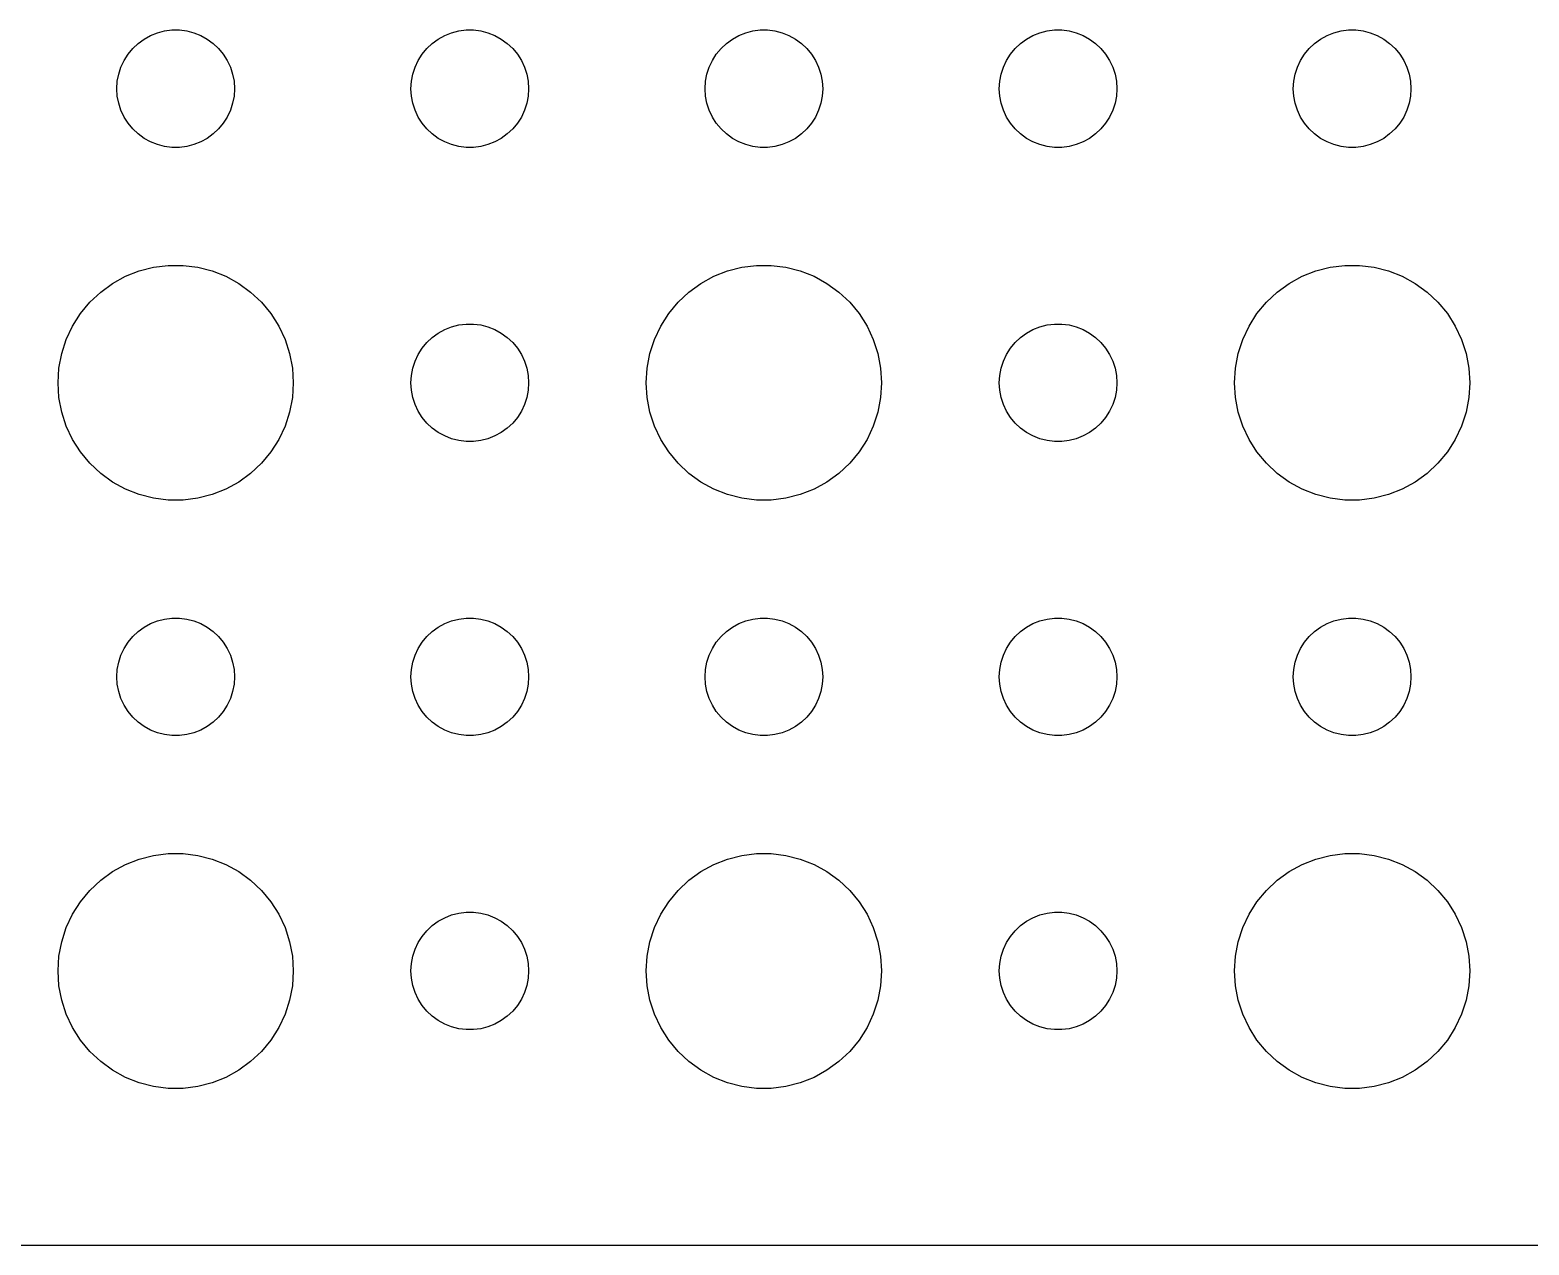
# Model space of a CAD drawing. Header units: metres. Extents: x -74 to 74, y -67 to 67.
# Drawn here: x -41.22 to -2.99, y -66.99 to -36 of the extents above; entities that cross this region are included whole.
import ezdxf

# ---------------------------------------------------------------- set-up
doc = ezdxf.new("R2010")
doc.units = ezdxf.units.M

msp = doc.modelspace()

# ---------------------------------------------------------------- linework, layer by layer
for p, q in [((-38.4561, -36.3442), (-38.3037, -36.2335)), ((-38.3037, -36.2335), (-38.1387, -36.1428)), ((-38.1387, -36.1428), (-37.9635, -36.0734)), ((-37.9635, -36.0734), (-37.7811, -36.0266)), ((-37.7811, -36.0266), (-37.5942, -36.003)), ((-37.5942, -36.003), (-37.4058, -36.003)), ((-37.4058, -36.003), (-37.2189, -36.0266)), ((-37.2189, -36.0266), (-37.0365, -36.0734)), ((-37.0365, -36.0734), (-36.8613, -36.1428)), ((-36.8613, -36.1428), (-36.6963, -36.2335)), ((-36.6963, -36.2335), (-36.5439, -36.3442)), ((-30.9561, -36.3442), (-30.8037, -36.2335)), ((-30.8037, -36.2335), (-30.6387, -36.1428)), ((-30.6387, -36.1428), (-30.4635, -36.0734)), ((-30.4635, -36.0734), (-30.2811, -36.0266)), ((-30.2811, -36.0266), (-30.0942, -36.003)), ((-30.0942, -36.003), (-29.9058, -36.003)), ((-29.9058, -36.003), (-29.7189, -36.0266)), ((-29.7189, -36.0266), (-29.5365, -36.0734)), ((-29.5365, -36.0734), (-29.3613, -36.1428)), ((-29.3613, -36.1428), (-29.1963, -36.2335)), ((-29.1963, -36.2335), (-29.0439, -36.3442)), ((-23.4561, -36.3442), (-23.3037, -36.2335)), ((-23.3037, -36.2335), (-23.1387, -36.1428)), ((-23.1387, -36.1428), (-22.9635, -36.0734)), ((-22.9635, -36.0734), (-22.7811, -36.0266)), ((-22.7811, -36.0266), (-22.5942, -36.003)), ((-22.5942, -36.003), (-22.4058, -36.003)), ((-22.4058, -36.003), (-22.2189, -36.0266)), ((-22.2189, -36.0266), (-22.0365, -36.0734)), ((-22.0365, -36.0734), (-21.8613, -36.1428)), ((-21.8613, -36.1428), (-21.6963, -36.2335)), ((-21.6963, -36.2335), (-21.5439, -36.3442)), ((-15.9561, -36.3442), (-15.8037, -36.2335)), ((-15.8037, -36.2335), (-15.6387, -36.1428)), ((-15.6387, -36.1428), (-15.4635, -36.0734)), ((-15.4635, -36.0734), (-15.2811, -36.0266)), ((-15.2811, -36.0266), (-15.0942, -36.003)), ((-15.0942, -36.003), (-14.9058, -36.003)), ((-14.9058, -36.003), (-14.7189, -36.0266)), ((-14.7189, -36.0266), (-14.5365, -36.0734)), ((-14.5365, -36.0734), (-14.3613, -36.1428)), ((-14.3613, -36.1428), (-14.1963, -36.2335)), ((-14.1963, -36.2335), (-14.0439, -36.3442)), ((-8.45613, -36.3442), (-8.30373, -36.2335)), ((-8.30373, -36.2335), (-8.13866, -36.1428)), ((-8.13866, -36.1428), (-7.96352, -36.0734)), ((-7.96352, -36.0734), (-7.78107, -36.0266)), ((-7.78107, -36.0266), (-7.59418, -36.003)), ((-7.59418, -36.003), (-7.40581, -36.003)), ((-7.40581, -36.003), (-7.21892, -36.0266)), ((-7.21892, -36.0266), (-7.03647, -36.0734)), ((-7.03647, -36.0734), (-6.86133, -36.1428)), ((-6.86133, -36.1428), (-6.69626, -36.2335)), ((-6.69626, -36.2335), (-6.54385, -36.3442)), ((-38.8145, -36.7774), (-38.7135, -36.6183)), ((-38.7135, -36.6183), (-38.5934, -36.4732)), ((-38.5934, -36.4732), (-38.4561, -36.3442)), ((-36.5439, -36.3442), (-36.4065, -36.4732)), ((-36.4065, -36.4732), (-36.2865, -36.6183)), ((-36.2865, -36.6183), (-36.1855, -36.7774)), ((-31.3145, -36.7774), (-31.2135, -36.6183)), ((-31.2135, -36.6183), (-31.0934, -36.4732)), ((-31.0934, -36.4732), (-30.9561, -36.3442)), ((-29.0439, -36.3442), (-28.9065, -36.4732)), ((-28.9065, -36.4732), (-28.7865, -36.6183)), ((-28.7865, -36.6183), (-28.6855, -36.7774)), ((-23.8145, -36.7774), (-23.7135, -36.6183)), ((-23.7135, -36.6183), (-23.5934, -36.4732)), ((-23.5934, -36.4732), (-23.4561, -36.3442)), ((-21.5439, -36.3442), (-21.4065, -36.4732)), ((-21.4065, -36.4732), (-21.2865, -36.6183)), ((-21.2865, -36.6183), (-21.1855, -36.7774)), ((-16.3145, -36.7774), (-16.2135, -36.6183)), ((-16.2135, -36.6183), (-16.0934, -36.4732)), ((-16.0934, -36.4732), (-15.9561, -36.3442)), ((-14.0439, -36.3442), (-13.9065, -36.4732)), ((-13.9065, -36.4732), (-13.7865, -36.6183)), ((-13.7865, -36.6183), (-13.6855, -36.7774)), ((-8.81445, -36.7774), (-8.71352, -36.6183)), ((-8.71352, -36.6183), (-8.59344, -36.4732)), ((-8.59344, -36.4732), (-8.45613, -36.3442)), ((-6.54385, -36.3442), (-6.40654, -36.4732)), ((-6.40654, -36.4732), (-6.28647, -36.6183)), ((-6.28647, -36.6183), (-6.18553, -36.7774)), ((-38.9529, -37.127), (-38.8947, -36.9478)), ((-38.8947, -36.9478), (-38.8145, -36.7774)), ((-36.1855, -36.7774), (-36.1053, -36.9478)), ((-36.1053, -36.9478), (-36.0471, -37.127)), ((-31.4529, -37.127), (-31.3947, -36.9478)), ((-31.3947, -36.9478), (-31.3145, -36.7774)), ((-28.6855, -36.7774), (-28.6053, -36.9478)), ((-28.6053, -36.9478), (-28.5471, -37.127)), ((-23.9529, -37.127), (-23.8947, -36.9478)), ((-23.8947, -36.9478), (-23.8145, -36.7774)), ((-21.1855, -36.7774), (-21.1053, -36.9478)), ((-21.1053, -36.9478), (-21.0471, -37.127)), ((-16.4529, -37.127), (-16.3947, -36.9478)), ((-16.3947, -36.9478), (-16.3145, -36.7774)), ((-13.6855, -36.7774), (-13.6053, -36.9478)), ((-13.6053, -36.9478), (-13.5471, -37.127)), ((-8.95287, -37.127), (-8.89465, -36.9478)), ((-8.89465, -36.9478), (-8.81445, -36.7774)), ((-6.18553, -36.7774), (-6.10533, -36.9478)), ((-6.10533, -36.9478), (-6.04712, -37.127)), ((-39, -37.5), (-38.9882, -37.312)), ((-38.9882, -37.312), (-38.9529, -37.127)), ((-36.0471, -37.127), (-36.0118, -37.312)), ((-36.0118, -37.312), (-36, -37.5)), ((-31.5, -37.5), (-31.4882, -37.312)), ((-31.4882, -37.312), (-31.4529, -37.127)), ((-28.5471, -37.127), (-28.5118, -37.312)), ((-28.5118, -37.312), (-28.5, -37.5)), ((-24, -37.5), (-23.9882, -37.312)), ((-23.9882, -37.312), (-23.9529, -37.127)), ((-21.0471, -37.127), (-21.0118, -37.312)), ((-21.0118, -37.312), (-21, -37.5)), ((-16.5, -37.5), (-16.4882, -37.312)), ((-16.4882, -37.312), (-16.4529, -37.127)), ((-13.5471, -37.127), (-13.5118, -37.312)), ((-13.5118, -37.312), (-13.5, -37.5)), ((-9, -37.5), (-8.98816, -37.312)), ((-8.98816, -37.312), (-8.95287, -37.127)), ((-6.04712, -37.127), (-6.01183, -37.312)), ((-6.01183, -37.312), (-6, -37.5)), ((-38.9882, -37.688), (-39, -37.5)), ((-38.9529, -37.873), (-38.9882, -37.688)), ((-36.0118, -37.688), (-36.0471, -37.873)), ((-36, -37.5), (-36.0118, -37.688)), ((-31.4882, -37.688), (-31.5, -37.5)), ((-31.4529, -37.873), (-31.4882, -37.688)), ((-28.5118, -37.688), (-28.5471, -37.873)), ((-28.5, -37.5), (-28.5118, -37.688)), ((-23.9882, -37.688), (-24, -37.5)), ((-23.9529, -37.873), (-23.9882, -37.688)), ((-21.0118, -37.688), (-21.0471, -37.873)), ((-21, -37.5), (-21.0118, -37.688)), ((-16.4882, -37.688), (-16.5, -37.5)), ((-16.4529, -37.873), (-16.4882, -37.688)), ((-13.5118, -37.688), (-13.5471, -37.873)), ((-13.5, -37.5), (-13.5118, -37.688)), ((-8.98816, -37.688), (-9, -37.5)), ((-8.95287, -37.873), (-8.98816, -37.688)), ((-6.01183, -37.688), (-6.04712, -37.873)), ((-6, -37.5), (-6.01183, -37.688)), ((-38.8947, -38.0522), (-38.9529, -37.873)), ((-38.8145, -38.2226), (-38.8947, -38.0522)), ((-38.7135, -38.3817), (-38.8145, -38.2226)), ((-36.1855, -38.2226), (-36.2865, -38.3817)), ((-36.1053, -38.0522), (-36.1855, -38.2226)), ((-36.0471, -37.873), (-36.1053, -38.0522)), ((-31.3947, -38.0522), (-31.4529, -37.873)), ((-31.3145, -38.2226), (-31.3947, -38.0522)), ((-31.2135, -38.3817), (-31.3145, -38.2226)), ((-28.6855, -38.2226), (-28.7865, -38.3817)), ((-28.6053, -38.0522), (-28.6855, -38.2226)), ((-28.5471, -37.873), (-28.6053, -38.0522)), ((-23.8947, -38.0522), (-23.9529, -37.873)), ((-23.8145, -38.2226), (-23.8947, -38.0522)), ((-23.7135, -38.3817), (-23.8145, -38.2226)), ((-21.1855, -38.2226), (-21.2865, -38.3817)), ((-21.1053, -38.0522), (-21.1855, -38.2226)), ((-21.0471, -37.873), (-21.1053, -38.0522)), ((-16.3947, -38.0522), (-16.4529, -37.873)), ((-16.3145, -38.2226), (-16.3947, -38.0522)), ((-16.2135, -38.3817), (-16.3145, -38.2226)), ((-13.6855, -38.2226), (-13.7865, -38.3817)), ((-13.6053, -38.0522), (-13.6855, -38.2226)), ((-13.5471, -37.873), (-13.6053, -38.0522)), ((-8.89465, -38.0522), (-8.95287, -37.873)), ((-8.81445, -38.2226), (-8.89465, -38.0522)), ((-8.71352, -38.3817), (-8.81445, -38.2226)), ((-6.18553, -38.2226), (-6.28647, -38.3817)), ((-6.10533, -38.0522), (-6.18553, -38.2226)), ((-6.04712, -37.873), (-6.10533, -38.0522)), ((-38.5934, -38.5268), (-38.7135, -38.3817)), ((-38.4561, -38.6558), (-38.5934, -38.5268)), ((-36.4065, -38.5268), (-36.5439, -38.6558)), ((-36.2865, -38.3817), (-36.4065, -38.5268)), ((-31.0934, -38.5268), (-31.2135, -38.3817)), ((-30.9561, -38.6558), (-31.0934, -38.5268)), ((-28.9065, -38.5268), (-29.0439, -38.6558)), ((-28.7865, -38.3817), (-28.9065, -38.5268)), ((-23.5934, -38.5268), (-23.7135, -38.3817)), ((-23.4561, -38.6558), (-23.5934, -38.5268)), ((-21.4065, -38.5268), (-21.5439, -38.6558)), ((-21.2865, -38.3817), (-21.4065, -38.5268)), ((-16.0934, -38.5268), (-16.2135, -38.3817)), ((-15.9561, -38.6558), (-16.0934, -38.5268)), ((-13.9065, -38.5268), (-14.0439, -38.6558)), ((-13.7865, -38.3817), (-13.9065, -38.5268)), ((-8.59344, -38.5268), (-8.71352, -38.3817)), ((-8.45613, -38.6558), (-8.59344, -38.5268)), ((-6.40654, -38.5268), (-6.54385, -38.6558)), ((-6.28647, -38.3817), (-6.40654, -38.5268)), ((-38.3037, -38.7665), (-38.4561, -38.6558)), ((-38.1387, -38.8572), (-38.3037, -38.7665)), ((-37.9635, -38.9266), (-38.1387, -38.8572)), ((-37.7811, -38.9734), (-37.9635, -38.9266)), ((-37.5942, -38.997), (-37.7811, -38.9734)), ((-37.2189, -38.9734), (-37.4058, -38.997)), ((-37.0365, -38.9266), (-37.2189, -38.9734)), ((-36.8613, -38.8572), (-37.0365, -38.9266)), ((-36.6963, -38.7665), (-36.8613, -38.8572)), ((-36.5439, -38.6558), (-36.6963, -38.7665)), ((-30.8037, -38.7665), (-30.9561, -38.6558)), ((-30.6387, -38.8572), (-30.8037, -38.7665)), ((-30.4635, -38.9266), (-30.6387, -38.8572)), ((-30.2811, -38.9734), (-30.4635, -38.9266)), ((-30.0942, -38.997), (-30.2811, -38.9734)), ((-29.7189, -38.9734), (-29.9058, -38.997)), ((-29.5365, -38.9266), (-29.7189, -38.9734)), ((-29.3613, -38.8572), (-29.5365, -38.9266)), ((-29.1963, -38.7665), (-29.3613, -38.8572)), ((-29.0439, -38.6558), (-29.1963, -38.7665)), ((-23.3037, -38.7665), (-23.4561, -38.6558)), ((-23.1387, -38.8572), (-23.3037, -38.7665)), ((-22.9635, -38.9266), (-23.1387, -38.8572)), ((-22.7811, -38.9734), (-22.9635, -38.9266)), ((-22.5942, -38.997), (-22.7811, -38.9734)), ((-22.2189, -38.9734), (-22.4058, -38.997)), ((-22.0365, -38.9266), (-22.2189, -38.9734)), ((-21.8613, -38.8572), (-22.0365, -38.9266)), ((-21.6963, -38.7665), (-21.8613, -38.8572)), ((-21.5439, -38.6558), (-21.6963, -38.7665)), ((-15.8037, -38.7665), (-15.9561, -38.6558)), ((-15.6387, -38.8572), (-15.8037, -38.7665)), ((-15.4635, -38.9266), (-15.6387, -38.8572)), ((-15.2811, -38.9734), (-15.4635, -38.9266)), ((-15.0942, -38.997), (-15.2811, -38.9734)), ((-14.7189, -38.9734), (-14.9058, -38.997)), ((-14.5365, -38.9266), (-14.7189, -38.9734)), ((-14.3613, -38.8572), (-14.5365, -38.9266)), ((-14.1963, -38.7665), (-14.3613, -38.8572)), ((-14.0439, -38.6558), (-14.1963, -38.7665)), ((-8.30373, -38.7665), (-8.45613, -38.6558)), ((-8.13866, -38.8572), (-8.30373, -38.7665)), ((-7.96352, -38.9266), (-8.13866, -38.8572)), ((-7.78107, -38.9734), (-7.96352, -38.9266)), ((-7.59418, -38.997), (-7.78107, -38.9734)), ((-7.21892, -38.9734), (-7.40581, -38.997)), ((-7.03647, -38.9266), (-7.21892, -38.9734)), ((-6.86133, -38.8572), (-7.03647, -38.9266)), ((-6.69626, -38.7665), (-6.86133, -38.8572)), ((-6.54385, -38.6558), (-6.69626, -38.7665)), ((-37.4058, -38.997), (-37.5942, -38.997)), ((-29.9058, -38.997), (-30.0942, -38.997)), ((-22.4058, -38.997), (-22.5942, -38.997)), ((-14.9058, -38.997), (-15.0942, -38.997)), ((-7.40581, -38.997), (-7.59418, -38.997)), ((-38.0621, -42.0531), (-37.6884, -42.0059)), ((-37.6884, -42.0059), (-37.3116, -42.0059)), ((-37.3116, -42.0059), (-36.9379, -42.0531)), ((-23.0621, -42.0531), (-22.6884, -42.0059)), ((-22.6884, -42.0059), (-22.3116, -42.0059)), ((-22.3116, -42.0059), (-21.9379, -42.0531)), ((-8.06213, -42.0531), (-7.68837, -42.0059)), ((-7.68837, -42.0059), (-7.31161, -42.0059)), ((-7.31161, -42.0059), (-6.93785, -42.0531)), ((-39.1075, -42.467), (-38.7773, -42.2855)), ((-38.7773, -42.2855), (-38.427, -42.1468)), ((-38.427, -42.1468), (-38.0621, -42.0531)), ((-36.9379, -42.0531), (-36.5729, -42.1468)), ((-36.5729, -42.1468), (-36.2227, -42.2855)), ((-36.2227, -42.2855), (-35.8925, -42.467)), ((-24.1075, -42.467), (-23.7773, -42.2855)), ((-23.7773, -42.2855), (-23.427, -42.1468)), ((-23.427, -42.1468), (-23.0621, -42.0531)), ((-21.9379, -42.0531), (-21.5729, -42.1468)), ((-21.5729, -42.1468), (-21.2227, -42.2855)), ((-21.2227, -42.2855), (-20.8925, -42.467)), ((-9.10747, -42.467), (-8.77733, -42.2855)), ((-8.77733, -42.2855), (-8.42705, -42.1468)), ((-8.42705, -42.1468), (-8.06213, -42.0531)), ((-6.93785, -42.0531), (-6.57294, -42.1468)), ((-6.57294, -42.1468), (-6.22266, -42.2855)), ((-6.22266, -42.2855), (-5.89252, -42.467)), ((-39.6869, -42.9464), (-39.4123, -42.6885)), ((-39.4123, -42.6885), (-39.1075, -42.467)), ((-35.8925, -42.467), (-35.5877, -42.6885)), ((-35.5877, -42.6885), (-35.3131, -42.9464)), ((-24.6869, -42.9464), (-24.4123, -42.6885)), ((-24.4123, -42.6885), (-24.1075, -42.467)), ((-20.8925, -42.467), (-20.5877, -42.6885)), ((-20.5877, -42.6885), (-20.3131, -42.9464)), ((-9.6869, -42.9464), (-9.41226, -42.6885)), ((-9.41226, -42.6885), (-9.10747, -42.467)), ((-5.89252, -42.467), (-5.58772, -42.6885)), ((-5.58772, -42.6885), (-5.31308, -42.9464)), ((-39.927, -43.2366), (-39.6869, -42.9464)), ((-35.3131, -42.9464), (-35.0729, -43.2366)), ((-24.927, -43.2366), (-24.6869, -42.9464)), ((-20.3131, -42.9464), (-20.0729, -43.2366)), ((-9.92705, -43.2366), (-9.6869, -42.9464)), ((-5.31308, -42.9464), (-5.07294, -43.2366)), ((-40.2893, -43.8956), (-40.1289, -43.5547)), ((-40.1289, -43.5547), (-39.927, -43.2366)), ((-35.0729, -43.2366), (-34.8711, -43.5547)), ((-34.8711, -43.5547), (-34.7107, -43.8956)), ((-30.6387, -43.6428), (-30.4635, -43.5734)), ((-30.4635, -43.5734), (-30.2811, -43.5266)), ((-30.2811, -43.5266), (-30.0942, -43.503)), ((-30.0942, -43.503), (-29.9058, -43.503)), ((-29.9058, -43.503), (-29.7189, -43.5266)), ((-29.7189, -43.5266), (-29.5365, -43.5734)), ((-29.5365, -43.5734), (-29.3613, -43.6428)), ((-25.2893, -43.8956), (-25.1289, -43.5547)), ((-25.1289, -43.5547), (-24.927, -43.2366)), ((-20.0729, -43.2366), (-19.8711, -43.5547)), ((-19.8711, -43.5547), (-19.7107, -43.8956)), ((-15.6387, -43.6428), (-15.4635, -43.5734)), ((-15.4635, -43.5734), (-15.2811, -43.5266)), ((-15.2811, -43.5266), (-15.0942, -43.503)), ((-15.0942, -43.503), (-14.9058, -43.503)), ((-14.9058, -43.503), (-14.7189, -43.5266)), ((-14.7189, -43.5266), (-14.5365, -43.5734)), ((-14.5365, -43.5734), (-14.3613, -43.6428)), ((-10.2893, -43.8956), (-10.1289, -43.5547)), ((-10.1289, -43.5547), (-9.92705, -43.2366)), ((-5.07294, -43.2366), (-4.87108, -43.5547)), ((-4.87108, -43.5547), (-4.71066, -43.8956)), ((-40.4057, -44.2539), (-40.2893, -43.8956)), ((-34.7107, -43.8956), (-34.5942, -44.2539)), ((-31.0934, -43.9732), (-30.9561, -43.8442)), ((-30.9561, -43.8442), (-30.8037, -43.7335)), ((-30.8037, -43.7335), (-30.6387, -43.6428)), ((-29.3613, -43.6428), (-29.1963, -43.7335)), ((-29.1963, -43.7335), (-29.0439, -43.8442)), ((-29.0439, -43.8442), (-28.9065, -43.9732)), ((-25.4057, -44.2539), (-25.2893, -43.8956)), ((-19.7107, -43.8956), (-19.5942, -44.2539)), ((-16.0934, -43.9732), (-15.9561, -43.8442)), ((-15.9561, -43.8442), (-15.8037, -43.7335)), ((-15.8037, -43.7335), (-15.6387, -43.6428)), ((-14.3613, -43.6428), (-14.1963, -43.7335)), ((-14.1963, -43.7335), (-14.0439, -43.8442)), ((-14.0439, -43.8442), (-13.9065, -43.9732)), ((-10.4057, -44.2539), (-10.2893, -43.8956)), ((-4.71066, -43.8956), (-4.59424, -44.2539)), ((-40.4763, -44.624), (-40.4057, -44.2539)), ((-34.5942, -44.2539), (-34.5237, -44.624)), ((-31.3947, -44.4478), (-31.3145, -44.2774)), ((-31.3145, -44.2774), (-31.2135, -44.1183)), ((-31.2135, -44.1183), (-31.0934, -43.9732)), ((-28.9065, -43.9732), (-28.7865, -44.1183)), ((-28.7865, -44.1183), (-28.6855, -44.2774)), ((-28.6855, -44.2774), (-28.6053, -44.4478)), ((-25.4763, -44.624), (-25.4057, -44.2539)), ((-19.5942, -44.2539), (-19.5237, -44.624)), ((-16.3947, -44.4478), (-16.3145, -44.2774)), ((-16.3145, -44.2774), (-16.2135, -44.1183)), ((-16.2135, -44.1183), (-16.0934, -43.9732)), ((-13.9065, -43.9732), (-13.7865, -44.1183)), ((-13.7865, -44.1183), (-13.6855, -44.2774)), ((-13.6855, -44.2774), (-13.6053, -44.4478)), ((-10.4763, -44.624), (-10.4057, -44.2539)), ((-4.59424, -44.2539), (-4.52365, -44.624)), ((-40.5, -45), (-40.4763, -44.624)), ((-34.5237, -44.624), (-34.5, -45)), ((-31.4882, -44.812), (-31.4529, -44.627)), ((-31.4529, -44.627), (-31.3947, -44.4478)), ((-28.6053, -44.4478), (-28.5471, -44.627)), ((-28.5471, -44.627), (-28.5118, -44.812)), ((-25.5, -45), (-25.4763, -44.624)), ((-19.5237, -44.624), (-19.5, -45)), ((-16.4882, -44.812), (-16.4529, -44.627)), ((-16.4529, -44.627), (-16.3947, -44.4478)), ((-13.6053, -44.4478), (-13.5471, -44.627)), ((-13.5471, -44.627), (-13.5118, -44.812)), ((-10.5, -45), (-10.4763, -44.624)), ((-4.52365, -44.624), (-4.5, -45)), ((-40.4763, -45.376), (-40.5, -45)), ((-34.5, -45), (-34.5237, -45.376)), ((-31.5, -45), (-31.4882, -44.812)), ((-31.4882, -45.188), (-31.5, -45)), ((-28.5118, -44.812), (-28.5, -45)), ((-28.5, -45), (-28.5118, -45.188)), ((-25.4763, -45.376), (-25.5, -45)), ((-19.5, -45), (-19.5237, -45.376)), ((-16.5, -45), (-16.4882, -44.812)), ((-16.4882, -45.188), (-16.5, -45)), ((-13.5118, -44.812), (-13.5, -45)), ((-13.5, -45), (-13.5118, -45.188)), ((-10.4763, -45.376), (-10.5, -45)), ((-4.5, -45), (-4.52365, -45.376)), ((-40.4057, -45.7461), (-40.4763, -45.376)), ((-34.5237, -45.376), (-34.5942, -45.7461)), ((-31.4529, -45.373), (-31.4882, -45.188)), ((-31.3947, -45.5522), (-31.4529, -45.373)), ((-28.5471, -45.373), (-28.6053, -45.5522)), ((-28.5118, -45.188), (-28.5471, -45.373)), ((-25.4057, -45.7461), (-25.4763, -45.376)), ((-19.5237, -45.376), (-19.5942, -45.7461)), ((-16.4529, -45.373), (-16.4882, -45.188)), ((-16.3947, -45.5522), (-16.4529, -45.373)), ((-13.5471, -45.373), (-13.6053, -45.5522)), ((-13.5118, -45.188), (-13.5471, -45.373)), ((-10.4057, -45.7461), (-10.4763, -45.376)), ((-4.52365, -45.376), (-4.59424, -45.7461)), ((-40.2893, -46.1044), (-40.4057, -45.7461)), ((-34.5942, -45.7461), (-34.7107, -46.1044)), ((-31.3145, -45.7226), (-31.3947, -45.5522)), ((-31.2135, -45.8817), (-31.3145, -45.7226)), ((-28.6855, -45.7226), (-28.7865, -45.8817)), ((-28.6053, -45.5522), (-28.6855, -45.7226)), ((-25.2893, -46.1044), (-25.4057, -45.7461)), ((-19.5942, -45.7461), (-19.7107, -46.1044)), ((-16.3145, -45.7226), (-16.3947, -45.5522)), ((-16.2135, -45.8817), (-16.3145, -45.7226)), ((-13.6855, -45.7226), (-13.7865, -45.8817)), ((-13.6053, -45.5522), (-13.6855, -45.7226)), ((-10.2893, -46.1044), (-10.4057, -45.7461)), ((-4.59424, -45.7461), (-4.71066, -46.1044)), ((-40.1289, -46.4453), (-40.2893, -46.1044)), ((-34.7107, -46.1044), (-34.8711, -46.4453)), ((-31.0934, -46.0268), (-31.2135, -45.8817)), ((-30.9561, -46.1558), (-31.0934, -46.0268)), ((-30.8037, -46.2665), (-30.9561, -46.1558)), ((-29.0439, -46.1558), (-29.1963, -46.2665)), ((-28.9065, -46.0268), (-29.0439, -46.1558)), ((-28.7865, -45.8817), (-28.9065, -46.0268)), ((-25.1289, -46.4453), (-25.2893, -46.1044)), ((-19.7107, -46.1044), (-19.8711, -46.4453)), ((-16.0934, -46.0268), (-16.2135, -45.8817)), ((-15.9561, -46.1558), (-16.0934, -46.0268)), ((-15.8037, -46.2665), (-15.9561, -46.1558)), ((-14.0439, -46.1558), (-14.1963, -46.2665)), ((-13.9065, -46.0268), (-14.0439, -46.1558)), ((-13.7865, -45.8817), (-13.9065, -46.0268)), ((-10.1289, -46.4453), (-10.2893, -46.1044)), ((-4.71066, -46.1044), (-4.87108, -46.4453)), ((-39.927, -46.7634), (-40.1289, -46.4453)), ((-34.8711, -46.4453), (-35.0729, -46.7634)), ((-30.6387, -46.3572), (-30.8037, -46.2665)), ((-30.4635, -46.4266), (-30.6387, -46.3572)), ((-30.2811, -46.4734), (-30.4635, -46.4266)), ((-30.0942, -46.497), (-30.2811, -46.4734)), ((-29.9058, -46.497), (-30.0942, -46.497)), ((-29.7189, -46.4734), (-29.9058, -46.497)), ((-29.5365, -46.4266), (-29.7189, -46.4734)), ((-29.3613, -46.3572), (-29.5365, -46.4266)), ((-29.1963, -46.2665), (-29.3613, -46.3572)), ((-24.927, -46.7634), (-25.1289, -46.4453)), ((-19.8711, -46.4453), (-20.0729, -46.7634)), ((-15.6387, -46.3572), (-15.8037, -46.2665)), ((-15.4635, -46.4266), (-15.6387, -46.3572)), ((-15.2811, -46.4734), (-15.4635, -46.4266)), ((-15.0942, -46.497), (-15.2811, -46.4734)), ((-14.9058, -46.497), (-15.0942, -46.497)), ((-14.7189, -46.4734), (-14.9058, -46.497)), ((-14.5365, -46.4266), (-14.7189, -46.4734)), ((-14.3613, -46.3572), (-14.5365, -46.4266)), ((-14.1963, -46.2665), (-14.3613, -46.3572)), ((-9.92705, -46.7634), (-10.1289, -46.4453)), ((-4.87108, -46.4453), (-5.07294, -46.7634)), ((-39.6869, -47.0536), (-39.927, -46.7634)), ((-35.0729, -46.7634), (-35.3131, -47.0536)), ((-24.6869, -47.0536), (-24.927, -46.7634)), ((-20.0729, -46.7634), (-20.3131, -47.0536)), ((-9.6869, -47.0536), (-9.92705, -46.7634)), ((-5.07294, -46.7634), (-5.31308, -47.0536)), ((-39.4123, -47.3115), (-39.6869, -47.0536)), ((-39.1075, -47.533), (-39.4123, -47.3115)), ((-35.5877, -47.3115), (-35.8925, -47.533)), ((-35.3131, -47.0536), (-35.5877, -47.3115)), ((-24.4123, -47.3115), (-24.6869, -47.0536)), ((-24.1075, -47.533), (-24.4123, -47.3115)), ((-20.5877, -47.3115), (-20.8925, -47.533)), ((-20.3131, -47.0536), (-20.5877, -47.3115)), ((-9.41226, -47.3115), (-9.6869, -47.0536)), ((-9.10747, -47.533), (-9.41226, -47.3115)), ((-5.58772, -47.3115), (-5.89252, -47.533)), ((-5.31308, -47.0536), (-5.58772, -47.3115)), ((-38.7773, -47.7145), (-39.1075, -47.533)), ((-38.427, -47.8532), (-38.7773, -47.7145)), ((-36.2227, -47.7145), (-36.5729, -47.8532)), ((-35.8925, -47.533), (-36.2227, -47.7145)), ((-23.7773, -47.7145), (-24.1075, -47.533)), ((-23.427, -47.8532), (-23.7773, -47.7145)), ((-21.2227, -47.7145), (-21.5729, -47.8532)), ((-20.8925, -47.533), (-21.2227, -47.7145)), ((-8.77733, -47.7145), (-9.10747, -47.533)), ((-8.42705, -47.8532), (-8.77733, -47.7145)), ((-6.22266, -47.7145), (-6.57294, -47.8532)), ((-5.89252, -47.533), (-6.22266, -47.7145)), ((-38.0621, -47.9469), (-38.427, -47.8532)), ((-37.6884, -47.9941), (-38.0621, -47.9469)), ((-37.3116, -47.9941), (-37.6884, -47.9941)), ((-36.9379, -47.9469), (-37.3116, -47.9941)), ((-36.5729, -47.8532), (-36.9379, -47.9469)), ((-23.0621, -47.9469), (-23.427, -47.8532)), ((-22.6884, -47.9941), (-23.0621, -47.9469)), ((-22.3116, -47.9941), (-22.6884, -47.9941)), ((-21.9379, -47.9469), (-22.3116, -47.9941)), ((-21.5729, -47.8532), (-21.9379, -47.9469)), ((-8.06213, -47.9469), (-8.42705, -47.8532)), ((-7.68837, -47.9941), (-8.06213, -47.9469)), ((-7.31161, -47.9941), (-7.68837, -47.9941)), ((-6.93785, -47.9469), (-7.31161, -47.9941)), ((-6.57294, -47.8532), (-6.93785, -47.9469)), ((-38.3037, -51.2335), (-38.1387, -51.1428)), ((-38.1387, -51.1428), (-37.9635, -51.0734)), ((-37.9635, -51.0734), (-37.7811, -51.0266)), ((-37.7811, -51.0266), (-37.5942, -51.003)), ((-37.5942, -51.003), (-37.4058, -51.003)), ((-37.4058, -51.003), (-37.2189, -51.0266)), ((-37.2189, -51.0266), (-37.0365, -51.0734)), ((-37.0365, -51.0734), (-36.8613, -51.1428)), ((-36.8613, -51.1428), (-36.6963, -51.2335)), ((-30.8037, -51.2335), (-30.6387, -51.1428)), ((-30.6387, -51.1428), (-30.4635, -51.0734)), ((-30.4635, -51.0734), (-30.2811, -51.0266)), ((-30.2811, -51.0266), (-30.0942, -51.003)), ((-30.0942, -51.003), (-29.9058, -51.003)), ((-29.9058, -51.003), (-29.7189, -51.0266)), ((-29.7189, -51.0266), (-29.5365, -51.0734)), ((-29.5365, -51.0734), (-29.3613, -51.1428)), ((-29.3613, -51.1428), (-29.1963, -51.2335)), ((-23.3037, -51.2335), (-23.1387, -51.1428)), ((-23.1387, -51.1428), (-22.9635, -51.0734)), ((-22.9635, -51.0734), (-22.7811, -51.0266)), ((-22.7811, -51.0266), (-22.5942, -51.003)), ((-22.5942, -51.003), (-22.4058, -51.003)), ((-22.4058, -51.003), (-22.2189, -51.0266)), ((-22.2189, -51.0266), (-22.0365, -51.0734)), ((-22.0365, -51.0734), (-21.8613, -51.1428)), ((-21.8613, -51.1428), (-21.6963, -51.2335)), ((-15.8037, -51.2335), (-15.6387, -51.1428)), ((-15.6387, -51.1428), (-15.4635, -51.0734)), ((-15.4635, -51.0734), (-15.2811, -51.0266)), ((-15.2811, -51.0266), (-15.0942, -51.003)), ((-15.0942, -51.003), (-14.9058, -51.003)), ((-14.9058, -51.003), (-14.7189, -51.0266)), ((-14.7189, -51.0266), (-14.5365, -51.0734)), ((-14.5365, -51.0734), (-14.3613, -51.1428)), ((-14.3613, -51.1428), (-14.1963, -51.2335)), ((-8.30373, -51.2335), (-8.13866, -51.1428)), ((-8.13866, -51.1428), (-7.96352, -51.0734)), ((-7.96352, -51.0734), (-7.78107, -51.0266)), ((-7.78107, -51.0266), (-7.59418, -51.003)), ((-7.59418, -51.003), (-7.40581, -51.003)), ((-7.40581, -51.003), (-7.21892, -51.0266)), ((-7.21892, -51.0266), (-7.03647, -51.0734)), ((-7.03647, -51.0734), (-6.86133, -51.1428)), ((-6.86133, -51.1428), (-6.69626, -51.2335)), ((-38.7135, -51.6183), (-38.5934, -51.4732)), ((-38.5934, -51.4732), (-38.4561, -51.3442)), ((-38.4561, -51.3442), (-38.3037, -51.2335)), ((-36.6963, -51.2335), (-36.5439, -51.3442)), ((-36.5439, -51.3442), (-36.4065, -51.4732)), ((-36.4065, -51.4732), (-36.2865, -51.6183)), ((-31.2135, -51.6183), (-31.0934, -51.4732)), ((-31.0934, -51.4732), (-30.9561, -51.3442)), ((-30.9561, -51.3442), (-30.8037, -51.2335)), ((-29.1963, -51.2335), (-29.0439, -51.3442)), ((-29.0439, -51.3442), (-28.9065, -51.4732)), ((-28.9065, -51.4732), (-28.7865, -51.6183)), ((-23.7135, -51.6183), (-23.5934, -51.4732)), ((-23.5934, -51.4732), (-23.4561, -51.3442)), ((-23.4561, -51.3442), (-23.3037, -51.2335)), ((-21.6963, -51.2335), (-21.5439, -51.3442)), ((-21.5439, -51.3442), (-21.4065, -51.4732)), ((-21.4065, -51.4732), (-21.2865, -51.6183)), ((-16.2135, -51.6183), (-16.0934, -51.4732)), ((-16.0934, -51.4732), (-15.9561, -51.3442)), ((-15.9561, -51.3442), (-15.8037, -51.2335)), ((-14.1963, -51.2335), (-14.0439, -51.3442)), ((-14.0439, -51.3442), (-13.9065, -51.4732)), ((-13.9065, -51.4732), (-13.7865, -51.6183)), ((-8.71352, -51.6183), (-8.59344, -51.4732)), ((-8.59344, -51.4732), (-8.45613, -51.3442)), ((-8.45613, -51.3442), (-8.30373, -51.2335)), ((-6.69626, -51.2335), (-6.54385, -51.3442)), ((-6.54385, -51.3442), (-6.40654, -51.4732)), ((-6.40654, -51.4732), (-6.28647, -51.6183)), ((-38.9529, -52.127), (-38.8947, -51.9478)), ((-38.8947, -51.9478), (-38.8145, -51.7774)), ((-38.8145, -51.7774), (-38.7135, -51.6183)), ((-36.2865, -51.6183), (-36.1855, -51.7774)), ((-36.1855, -51.7774), (-36.1053, -51.9478)), ((-36.1053, -51.9478), (-36.0471, -52.127)), ((-31.4529, -52.127), (-31.3947, -51.9478)), ((-31.3947, -51.9478), (-31.3145, -51.7774)), ((-31.3145, -51.7774), (-31.2135, -51.6183)), ((-28.7865, -51.6183), (-28.6855, -51.7774)), ((-28.6855, -51.7774), (-28.6053, -51.9478)), ((-28.6053, -51.9478), (-28.5471, -52.127)), ((-23.9529, -52.127), (-23.8947, -51.9478)), ((-23.8947, -51.9478), (-23.8145, -51.7774)), ((-23.8145, -51.7774), (-23.7135, -51.6183)), ((-21.2865, -51.6183), (-21.1855, -51.7774)), ((-21.1855, -51.7774), (-21.1053, -51.9478)), ((-21.1053, -51.9478), (-21.0471, -52.127)), ((-16.4529, -52.127), (-16.3947, -51.9478)), ((-16.3947, -51.9478), (-16.3145, -51.7774)), ((-16.3145, -51.7774), (-16.2135, -51.6183)), ((-13.7865, -51.6183), (-13.6855, -51.7774)), ((-13.6855, -51.7774), (-13.6053, -51.9478)), ((-13.6053, -51.9478), (-13.5471, -52.127)), ((-8.95287, -52.127), (-8.89465, -51.9478)), ((-8.89465, -51.9478), (-8.81445, -51.7774)), ((-8.81445, -51.7774), (-8.71352, -51.6183)), ((-6.28647, -51.6183), (-6.18553, -51.7774)), ((-6.18553, -51.7774), (-6.10533, -51.9478)), ((-6.10533, -51.9478), (-6.04712, -52.127)), ((-39, -52.5), (-38.9882, -52.312)), ((-38.9882, -52.312), (-38.9529, -52.127)), ((-36.0471, -52.127), (-36.0118, -52.312)), ((-36.0118, -52.312), (-36, -52.5)), ((-31.5, -52.5), (-31.4882, -52.312)), ((-31.4882, -52.312), (-31.4529, -52.127)), ((-28.5471, -52.127), (-28.5118, -52.312)), ((-28.5118, -52.312), (-28.5, -52.5)), ((-24, -52.5), (-23.9882, -52.312)), ((-23.9882, -52.312), (-23.9529, -52.127)), ((-21.0471, -52.127), (-21.0118, -52.312)), ((-21.0118, -52.312), (-21, -52.5)), ((-16.5, -52.5), (-16.4882, -52.312)), ((-16.4882, -52.312), (-16.4529, -52.127)), ((-13.5471, -52.127), (-13.5118, -52.312)), ((-13.5118, -52.312), (-13.5, -52.5)), ((-9, -52.5), (-8.98816, -52.312)), ((-8.98816, -52.312), (-8.95287, -52.127)), ((-6.04712, -52.127), (-6.01183, -52.312)), ((-6.01183, -52.312), (-6, -52.5)), ((-38.9882, -52.688), (-39, -52.5)), ((-38.9529, -52.873), (-38.9882, -52.688)), ((-36.0118, -52.688), (-36.0471, -52.873)), ((-36, -52.5), (-36.0118, -52.688)), ((-31.4882, -52.688), (-31.5, -52.5)), ((-31.4529, -52.873), (-31.4882, -52.688)), ((-28.5118, -52.688), (-28.5471, -52.873)), ((-28.5, -52.5), (-28.5118, -52.688)), ((-23.9882, -52.688), (-24, -52.5)), ((-23.9529, -52.873), (-23.9882, -52.688)), ((-21.0118, -52.688), (-21.0471, -52.873)), ((-21, -52.5), (-21.0118, -52.688)), ((-16.4882, -52.688), (-16.5, -52.5)), ((-16.4529, -52.873), (-16.4882, -52.688)), ((-13.5118, -52.688), (-13.5471, -52.873)), ((-13.5, -52.5), (-13.5118, -52.688)), ((-8.98816, -52.688), (-9, -52.5)), ((-8.95287, -52.873), (-8.98816, -52.688)), ((-6.01183, -52.688), (-6.04712, -52.873)), ((-6, -52.5), (-6.01183, -52.688)), ((-38.8947, -53.0522), (-38.9529, -52.873)), ((-38.8145, -53.2226), (-38.8947, -53.0522)), ((-36.1053, -53.0522), (-36.1855, -53.2226)), ((-36.0471, -52.873), (-36.1053, -53.0522)), ((-31.3947, -53.0522), (-31.4529, -52.873)), ((-31.3145, -53.2226), (-31.3947, -53.0522)), ((-28.6053, -53.0522), (-28.6855, -53.2226)), ((-28.5471, -52.873), (-28.6053, -53.0522)), ((-23.8947, -53.0522), (-23.9529, -52.873)), ((-23.8145, -53.2226), (-23.8947, -53.0522)), ((-21.1053, -53.0522), (-21.1855, -53.2226)), ((-21.0471, -52.873), (-21.1053, -53.0522)), ((-16.3947, -53.0522), (-16.4529, -52.873)), ((-16.3145, -53.2226), (-16.3947, -53.0522)), ((-13.6053, -53.0522), (-13.6855, -53.2226)), ((-13.5471, -52.873), (-13.6053, -53.0522)), ((-8.89465, -53.0522), (-8.95287, -52.873)), ((-8.81445, -53.2226), (-8.89465, -53.0522)), ((-6.10533, -53.0522), (-6.18553, -53.2226)), ((-6.04712, -52.873), (-6.10533, -53.0522)), ((-38.7135, -53.3817), (-38.8145, -53.2226)), ((-38.5934, -53.5268), (-38.7135, -53.3817)), ((-36.2865, -53.3817), (-36.4065, -53.5268)), ((-36.1855, -53.2226), (-36.2865, -53.3817)), ((-31.2135, -53.3817), (-31.3145, -53.2226)), ((-31.0934, -53.5268), (-31.2135, -53.3817)), ((-28.7865, -53.3817), (-28.9065, -53.5268)), ((-28.6855, -53.2226), (-28.7865, -53.3817)), ((-23.7135, -53.3817), (-23.8145, -53.2226)), ((-23.5934, -53.5268), (-23.7135, -53.3817)), ((-21.2865, -53.3817), (-21.4065, -53.5268)), ((-21.1855, -53.2226), (-21.2865, -53.3817)), ((-16.2135, -53.3817), (-16.3145, -53.2226)), ((-16.0934, -53.5268), (-16.2135, -53.3817)), ((-13.7865, -53.3817), (-13.9065, -53.5268)), ((-13.6855, -53.2226), (-13.7865, -53.3817)), ((-8.71352, -53.3817), (-8.81445, -53.2226)), ((-8.59344, -53.5268), (-8.71352, -53.3817)), ((-6.28647, -53.3817), (-6.40654, -53.5268)), ((-6.18553, -53.2226), (-6.28647, -53.3817)), ((-38.4561, -53.6558), (-38.5934, -53.5268)), ((-38.3037, -53.7665), (-38.4561, -53.6558)), ((-38.1387, -53.8572), (-38.3037, -53.7665)), ((-37.9635, -53.9266), (-38.1387, -53.8572)), ((-36.8613, -53.8572), (-37.0365, -53.9266)), ((-36.6963, -53.7665), (-36.8613, -53.8572)), ((-36.5439, -53.6558), (-36.6963, -53.7665)), ((-36.4065, -53.5268), (-36.5439, -53.6558)), ((-30.9561, -53.6558), (-31.0934, -53.5268)), ((-30.8037, -53.7665), (-30.9561, -53.6558)), ((-30.6387, -53.8572), (-30.8037, -53.7665)), ((-30.4635, -53.9266), (-30.6387, -53.8572)), ((-29.3613, -53.8572), (-29.5365, -53.9266)), ((-29.1963, -53.7665), (-29.3613, -53.8572)), ((-29.0439, -53.6558), (-29.1963, -53.7665)), ((-28.9065, -53.5268), (-29.0439, -53.6558)), ((-23.4561, -53.6558), (-23.5934, -53.5268)), ((-23.3037, -53.7665), (-23.4561, -53.6558)), ((-23.1387, -53.8572), (-23.3037, -53.7665)), ((-22.9635, -53.9266), (-23.1387, -53.8572)), ((-21.8613, -53.8572), (-22.0365, -53.9266)), ((-21.6963, -53.7665), (-21.8613, -53.8572)), ((-21.5439, -53.6558), (-21.6963, -53.7665)), ((-21.4065, -53.5268), (-21.5439, -53.6558)), ((-15.9561, -53.6558), (-16.0934, -53.5268)), ((-15.8037, -53.7665), (-15.9561, -53.6558)), ((-15.6387, -53.8572), (-15.8037, -53.7665)), ((-15.4635, -53.9266), (-15.6387, -53.8572)), ((-14.3613, -53.8572), (-14.5365, -53.9266)), ((-14.1963, -53.7665), (-14.3613, -53.8572)), ((-14.0439, -53.6558), (-14.1963, -53.7665)), ((-13.9065, -53.5268), (-14.0439, -53.6558)), ((-8.45613, -53.6558), (-8.59344, -53.5268)), ((-8.30373, -53.7665), (-8.45613, -53.6558)), ((-8.13866, -53.8572), (-8.30373, -53.7665)), ((-7.96352, -53.9266), (-8.13866, -53.8572)), ((-6.86133, -53.8572), (-7.03647, -53.9266)), ((-6.69626, -53.7665), (-6.86133, -53.8572)), ((-6.54385, -53.6558), (-6.69626, -53.7665)), ((-6.40654, -53.5268), (-6.54385, -53.6558)), ((-37.7811, -53.9734), (-37.9635, -53.9266)), ((-37.5942, -53.997), (-37.7811, -53.9734)), ((-37.4058, -53.997), (-37.5942, -53.997)), ((-37.2189, -53.9734), (-37.4058, -53.997)), ((-37.0365, -53.9266), (-37.2189, -53.9734)), ((-30.2811, -53.9734), (-30.4635, -53.9266)), ((-30.0942, -53.997), (-30.2811, -53.9734)), ((-29.9058, -53.997), (-30.0942, -53.997)), ((-29.7189, -53.9734), (-29.9058, -53.997)), ((-29.5365, -53.9266), (-29.7189, -53.9734)), ((-22.7811, -53.9734), (-22.9635, -53.9266)), ((-22.5942, -53.997), (-22.7811, -53.9734)), ((-22.4058, -53.997), (-22.5942, -53.997)), ((-22.2189, -53.9734), (-22.4058, -53.997)), ((-22.0365, -53.9266), (-22.2189, -53.9734)), ((-15.2811, -53.9734), (-15.4635, -53.9266)), ((-15.0942, -53.997), (-15.2811, -53.9734)), ((-14.9058, -53.997), (-15.0942, -53.997)), ((-14.7189, -53.9734), (-14.9058, -53.997)), ((-14.5365, -53.9266), (-14.7189, -53.9734)), ((-7.78107, -53.9734), (-7.96352, -53.9266)), ((-7.59418, -53.997), (-7.78107, -53.9734)), ((-7.40581, -53.997), (-7.59418, -53.997)), ((-7.21892, -53.9734), (-7.40581, -53.997)), ((-7.03647, -53.9266), (-7.21892, -53.9734)), ((-39.1075, -57.467), (-38.7773, -57.2855)), ((-38.7773, -57.2855), (-38.427, -57.1468)), ((-38.427, -57.1468), (-38.0621, -57.0531)), ((-38.0621, -57.0531), (-37.6884, -57.0059)), ((-37.6884, -57.0059), (-37.3116, -57.0059)), ((-37.3116, -57.0059), (-36.9379, -57.0531)), ((-36.9379, -57.0531), (-36.5729, -57.1468)), ((-36.5729, -57.1468), (-36.2227, -57.2855)), ((-36.2227, -57.2855), (-35.8925, -57.467)), ((-24.1075, -57.467), (-23.7773, -57.2855)), ((-23.7773, -57.2855), (-23.427, -57.1468)), ((-23.427, -57.1468), (-23.0621, -57.0531)), ((-23.0621, -57.0531), (-22.6884, -57.0059)), ((-22.6884, -57.0059), (-22.3116, -57.0059)), ((-22.3116, -57.0059), (-21.9379, -57.0531)), ((-21.9379, -57.0531), (-21.5729, -57.1468)), ((-21.5729, -57.1468), (-21.2227, -57.2855)), ((-21.2227, -57.2855), (-20.8925, -57.467)), ((-9.10747, -57.467), (-8.77733, -57.2855)), ((-8.77733, -57.2855), (-8.42705, -57.1468)), ((-8.42705, -57.1468), (-8.06213, -57.0531)), ((-8.06213, -57.0531), (-7.68837, -57.0059)), ((-7.68837, -57.0059), (-7.31161, -57.0059)), ((-7.31161, -57.0059), (-6.93785, -57.0531)), ((-6.93785, -57.0531), (-6.57294, -57.1468)), ((-6.57294, -57.1468), (-6.22266, -57.2855)), ((-6.22266, -57.2855), (-5.89252, -57.467)), ((-39.6869, -57.9464), (-39.4123, -57.6885)), ((-39.4123, -57.6885), (-39.1075, -57.467)), ((-35.8925, -57.467), (-35.5877, -57.6885)), ((-35.5877, -57.6885), (-35.3131, -57.9464)), ((-24.6869, -57.9464), (-24.4123, -57.6885)), ((-24.4123, -57.6885), (-24.1075, -57.467)), ((-20.8925, -57.467), (-20.5877, -57.6885)), ((-20.5877, -57.6885), (-20.3131, -57.9464)), ((-9.6869, -57.9464), (-9.41226, -57.6885)), ((-9.41226, -57.6885), (-9.10747, -57.467)), ((-5.89252, -57.467), (-5.58772, -57.6885)), ((-5.58772, -57.6885), (-5.31308, -57.9464)), ((-39.927, -58.2366), (-39.6869, -57.9464)), ((-35.3131, -57.9464), (-35.0729, -58.2366)), ((-24.927, -58.2366), (-24.6869, -57.9464)), ((-20.3131, -57.9464), (-20.0729, -58.2366)), ((-9.92705, -58.2366), (-9.6869, -57.9464)), ((-5.31308, -57.9464), (-5.07294, -58.2366)), ((-40.1289, -58.5547), (-39.927, -58.2366)), ((-35.0729, -58.2366), (-34.8711, -58.5547)), ((-25.1289, -58.5547), (-24.927, -58.2366)), ((-20.0729, -58.2366), (-19.8711, -58.5547)), ((-10.1289, -58.5547), (-9.92705, -58.2366)), ((-5.07294, -58.2366), (-4.87108, -58.5547)), ((-40.2893, -58.8956), (-40.1289, -58.5547)), ((-34.8711, -58.5547), (-34.7107, -58.8956)), ((-31.0934, -58.9732), (-30.9561, -58.8442)), ((-30.9561, -58.8442), (-30.8037, -58.7335)), ((-30.8037, -58.7335), (-30.6387, -58.6428)), ((-30.6387, -58.6428), (-30.4635, -58.5734)), ((-30.4635, -58.5734), (-30.2811, -58.5266)), ((-30.2811, -58.5266), (-30.0942, -58.503)), ((-30.0942, -58.503), (-29.9058, -58.503)), ((-29.9058, -58.503), (-29.7189, -58.5266)), ((-29.7189, -58.5266), (-29.5365, -58.5734)), ((-29.5365, -58.5734), (-29.3613, -58.6428)), ((-29.3613, -58.6428), (-29.1963, -58.7335)), ((-29.1963, -58.7335), (-29.0439, -58.8442)), ((-29.0439, -58.8442), (-28.9065, -58.9732)), ((-25.2893, -58.8956), (-25.1289, -58.5547)), ((-19.8711, -58.5547), (-19.7107, -58.8956)), ((-16.0934, -58.9732), (-15.9561, -58.8442)), ((-15.9561, -58.8442), (-15.8037, -58.7335)), ((-15.8037, -58.7335), (-15.6387, -58.6428)), ((-15.6387, -58.6428), (-15.4635, -58.5734)), ((-15.4635, -58.5734), (-15.2811, -58.5266)), ((-15.2811, -58.5266), (-15.0942, -58.503)), ((-15.0942, -58.503), (-14.9058, -58.503)), ((-14.9058, -58.503), (-14.7189, -58.5266)), ((-14.7189, -58.5266), (-14.5365, -58.5734)), ((-14.5365, -58.5734), (-14.3613, -58.6428)), ((-14.3613, -58.6428), (-14.1963, -58.7335)), ((-14.1963, -58.7335), (-14.0439, -58.8442)), ((-14.0439, -58.8442), (-13.9065, -58.9732)), ((-10.2893, -58.8956), (-10.1289, -58.5547)), ((-4.87108, -58.5547), (-4.71066, -58.8956)), ((-40.4057, -59.2539), (-40.2893, -58.8956)), ((-34.7107, -58.8956), (-34.5942, -59.2539)), ((-31.3145, -59.2774), (-31.2135, -59.1183)), ((-31.2135, -59.1183), (-31.0934, -58.9732)), ((-28.9065, -58.9732), (-28.7865, -59.1183)), ((-28.7865, -59.1183), (-28.6855, -59.2774)), ((-25.4057, -59.2539), (-25.2893, -58.8956)), ((-19.7107, -58.8956), (-19.5942, -59.2539)), ((-16.3145, -59.2774), (-16.2135, -59.1183)), ((-16.2135, -59.1183), (-16.0934, -58.9732)), ((-13.9065, -58.9732), (-13.7865, -59.1183)), ((-13.7865, -59.1183), (-13.6855, -59.2774)), ((-10.4057, -59.2539), (-10.2893, -58.8956)), ((-4.71066, -58.8956), (-4.59424, -59.2539)), ((-40.5, -60), (-40.4763, -59.624)), ((-40.4763, -59.624), (-40.4057, -59.2539)), ((-34.5942, -59.2539), (-34.5237, -59.624)), ((-34.5237, -59.624), (-34.5, -60)), ((-31.4882, -59.812), (-31.4529, -59.627)), ((-31.4529, -59.627), (-31.3947, -59.4478)), ((-31.3947, -59.4478), (-31.3145, -59.2774)), ((-28.6855, -59.2774), (-28.6053, -59.4478)), ((-28.6053, -59.4478), (-28.5471, -59.627)), ((-28.5471, -59.627), (-28.5118, -59.812)), ((-25.5, -60), (-25.4763, -59.624)), ((-25.4763, -59.624), (-25.4057, -59.2539)), ((-19.5942, -59.2539), (-19.5237, -59.624)), ((-19.5237, -59.624), (-19.5, -60)), ((-16.4882, -59.812), (-16.4529, -59.627)), ((-16.4529, -59.627), (-16.3947, -59.4478)), ((-16.3947, -59.4478), (-16.3145, -59.2774)), ((-13.6855, -59.2774), (-13.6053, -59.4478)), ((-13.6053, -59.4478), (-13.5471, -59.627)), ((-13.5471, -59.627), (-13.5118, -59.812)), ((-10.5, -60), (-10.4763, -59.624)), ((-10.4763, -59.624), (-10.4057, -59.2539)), ((-4.59424, -59.2539), (-4.52365, -59.624)), ((-4.52365, -59.624), (-4.5, -60)), ((-40.4763, -60.376), (-40.5, -60)), ((-34.5, -60), (-34.5237, -60.376)), ((-31.5, -60), (-31.4882, -59.812)), ((-31.4882, -60.188), (-31.5, -60)), ((-28.5118, -59.812), (-28.5, -60)), ((-28.5, -60), (-28.5118, -60.188)), ((-25.4763, -60.376), (-25.5, -60)), ((-19.5, -60), (-19.5237, -60.376)), ((-16.5, -60), (-16.4882, -59.812)), ((-16.4882, -60.188), (-16.5, -60)), ((-13.5118, -59.812), (-13.5, -60)), ((-13.5, -60), (-13.5118, -60.188)), ((-10.4763, -60.376), (-10.5, -60)), ((-4.5, -60), (-4.52365, -60.376)), ((-40.4057, -60.7461), (-40.4763, -60.376)), ((-34.5237, -60.376), (-34.5942, -60.7461)), ((-31.4529, -60.373), (-31.4882, -60.188)), ((-31.3947, -60.5522), (-31.4529, -60.373)), ((-28.5471, -60.373), (-28.6053, -60.5522)), ((-28.5118, -60.188), (-28.5471, -60.373)), ((-25.4057, -60.7461), (-25.4763, -60.376)), ((-19.5237, -60.376), (-19.5942, -60.7461)), ((-16.4529, -60.373), (-16.4882, -60.188)), ((-16.3947, -60.5522), (-16.4529, -60.373)), ((-13.5471, -60.373), (-13.6053, -60.5522)), ((-13.5118, -60.188), (-13.5471, -60.373)), ((-10.4057, -60.7461), (-10.4763, -60.376)), ((-4.52365, -60.376), (-4.59424, -60.7461)), ((-40.2893, -61.1044), (-40.4057, -60.7461)), ((-34.5942, -60.7461), (-34.7107, -61.1044)), ((-31.3145, -60.7226), (-31.3947, -60.5522)), ((-31.2135, -60.8817), (-31.3145, -60.7226)), ((-28.6855, -60.7226), (-28.7865, -60.8817)), ((-28.6053, -60.5522), (-28.6855, -60.7226)), ((-25.2893, -61.1044), (-25.4057, -60.7461)), ((-19.5942, -60.7461), (-19.7107, -61.1044)), ((-16.3145, -60.7226), (-16.3947, -60.5522)), ((-16.2135, -60.8817), (-16.3145, -60.7226)), ((-13.6855, -60.7226), (-13.7865, -60.8817)), ((-13.6053, -60.5522), (-13.6855, -60.7226)), ((-10.2893, -61.1044), (-10.4057, -60.7461)), ((-4.59424, -60.7461), (-4.71066, -61.1044)), ((-40.1289, -61.4453), (-40.2893, -61.1044)), ((-34.7107, -61.1044), (-34.8711, -61.4453)), ((-31.0934, -61.0268), (-31.2135, -60.8817)), ((-30.9561, -61.1558), (-31.0934, -61.0268)), ((-30.8037, -61.2665), (-30.9561, -61.1558)), ((-29.0439, -61.1558), (-29.1963, -61.2665)), ((-28.9065, -61.0268), (-29.0439, -61.1558)), ((-28.7865, -60.8817), (-28.9065, -61.0268)), ((-25.1289, -61.4453), (-25.2893, -61.1044)), ((-19.7107, -61.1044), (-19.8711, -61.4453)), ((-16.0934, -61.0268), (-16.2135, -60.8817)), ((-15.9561, -61.1558), (-16.0934, -61.0268)), ((-15.8037, -61.2665), (-15.9561, -61.1558)), ((-14.0439, -61.1558), (-14.1963, -61.2665)), ((-13.9065, -61.0268), (-14.0439, -61.1558)), ((-13.7865, -60.8817), (-13.9065, -61.0268)), ((-10.1289, -61.4453), (-10.2893, -61.1044)), ((-4.71066, -61.1044), (-4.87108, -61.4453)), ((-39.927, -61.7634), (-40.1289, -61.4453)), ((-34.8711, -61.4453), (-35.0729, -61.7634)), ((-30.6387, -61.3572), (-30.8037, -61.2665)), ((-30.4635, -61.4266), (-30.6387, -61.3572)), ((-30.2811, -61.4734), (-30.4635, -61.4266)), ((-30.0942, -61.497), (-30.2811, -61.4734)), ((-29.9058, -61.497), (-30.0942, -61.497)), ((-29.7189, -61.4734), (-29.9058, -61.497)), ((-29.5365, -61.4266), (-29.7189, -61.4734)), ((-29.3613, -61.3572), (-29.5365, -61.4266)), ((-29.1963, -61.2665), (-29.3613, -61.3572)), ((-24.927, -61.7634), (-25.1289, -61.4453)), ((-19.8711, -61.4453), (-20.0729, -61.7634)), ((-15.6387, -61.3572), (-15.8037, -61.2665)), ((-15.4635, -61.4266), (-15.6387, -61.3572)), ((-15.2811, -61.4734), (-15.4635, -61.4266)), ((-15.0942, -61.497), (-15.2811, -61.4734)), ((-14.9058, -61.497), (-15.0942, -61.497)), ((-14.7189, -61.4734), (-14.9058, -61.497)), ((-14.5365, -61.4266), (-14.7189, -61.4734)), ((-14.3613, -61.3572), (-14.5365, -61.4266)), ((-14.1963, -61.2665), (-14.3613, -61.3572)), ((-9.92705, -61.7634), (-10.1289, -61.4453)), ((-4.87108, -61.4453), (-5.07294, -61.7634)), ((-39.6869, -62.0536), (-39.927, -61.7634)), ((-35.0729, -61.7634), (-35.3131, -62.0536)), ((-24.6869, -62.0536), (-24.927, -61.7634)), ((-20.0729, -61.7634), (-20.3131, -62.0536)), ((-9.6869, -62.0536), (-9.92705, -61.7634)), ((-5.07294, -61.7634), (-5.31308, -62.0536)), ((-39.4123, -62.3115), (-39.6869, -62.0536)), ((-35.3131, -62.0536), (-35.5877, -62.3115)), ((-24.4123, -62.3115), (-24.6869, -62.0536)), ((-20.3131, -62.0536), (-20.5877, -62.3115)), ((-9.41226, -62.3115), (-9.6869, -62.0536)), ((-5.31308, -62.0536), (-5.58772, -62.3115)), ((-39.1075, -62.533), (-39.4123, -62.3115)), ((-38.7773, -62.7145), (-39.1075, -62.533)), ((-35.8925, -62.533), (-36.2227, -62.7145)), ((-35.5877, -62.3115), (-35.8925, -62.533)), ((-24.1075, -62.533), (-24.4123, -62.3115)), ((-23.7773, -62.7145), (-24.1075, -62.533)), ((-20.8925, -62.533), (-21.2227, -62.7145)), ((-20.5877, -62.3115), (-20.8925, -62.533)), ((-9.10747, -62.533), (-9.41226, -62.3115)), ((-8.77733, -62.7145), (-9.10747, -62.533)), ((-5.89252, -62.533), (-6.22266, -62.7145)), ((-5.58772, -62.3115), (-5.89252, -62.533)), ((-38.427, -62.8532), (-38.7773, -62.7145)), ((-38.0621, -62.9469), (-38.427, -62.8532)), ((-37.6884, -62.9941), (-38.0621, -62.9469)), ((-37.3116, -62.9941), (-37.6884, -62.9941)), ((-36.9379, -62.9469), (-37.3116, -62.9941)), ((-36.5729, -62.8532), (-36.9379, -62.9469)), ((-36.2227, -62.7145), (-36.5729, -62.8532)), ((-23.427, -62.8532), (-23.7773, -62.7145)), ((-23.0621, -62.9469), (-23.427, -62.8532)), ((-22.6884, -62.9941), (-23.0621, -62.9469)), ((-22.3116, -62.9941), (-22.6884, -62.9941)), ((-21.9379, -62.9469), (-22.3116, -62.9941)), ((-21.5729, -62.8532), (-21.9379, -62.9469)), ((-21.2227, -62.7145), (-21.5729, -62.8532)), ((-8.42705, -62.8532), (-8.77733, -62.7145)), ((-8.06213, -62.9469), (-8.42705, -62.8532)), ((-7.68837, -62.9941), (-8.06213, -62.9469)), ((-7.31161, -62.9941), (-7.68837, -62.9941)), ((-6.93785, -62.9469), (-7.31161, -62.9941)), ((-6.57294, -62.8532), (-6.93785, -62.9469)), ((-6.22266, -62.7145), (-6.57294, -62.8532)), ((-69.8139, -66.9901), (69.8139, -66.9901))]:
    msp.add_line(p, q)

doc.saveas('drawing.dxf')
